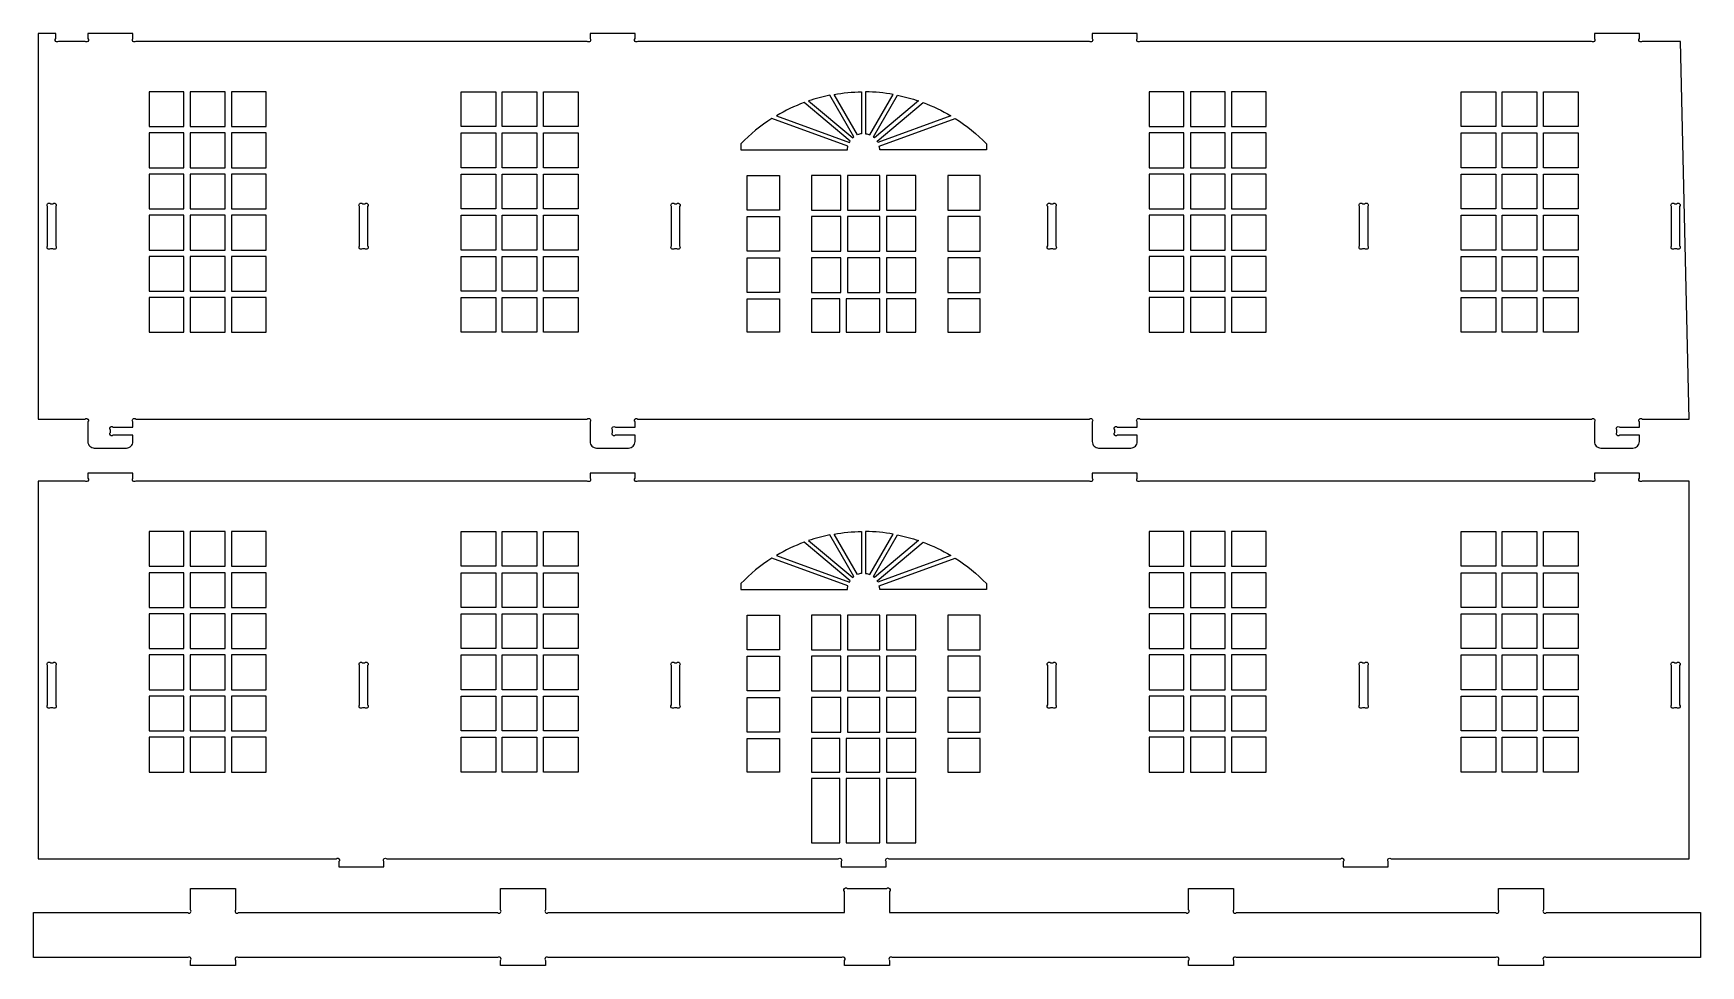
# Model space of a CAD drawing. Extents: x 8501 to 11256, y 293 to 1807.
# Drawn here: x 9227 to 9849, y 1459 to 1807 of the extents above; entities that cross this region are included whole.
import ezdxf

# ---------------------------------------------------------------- set-up
doc = ezdxf.new("R2010")
doc.units = 0
doc.header["$MEASUREMENT"] = 0
doc.layers.add('LAYER_1', color=18, linetype='CONTINUOUS')

msp = doc.modelspace()

# ---------------------------------------------------------------- linework, layer by layer
at = {"layer": 'LAYER_1'}
for points in [[(9841.47, 1804.25), (9827.2, 1804.26, -1), (9826.14, 1805.32), (9826.14, 1807.26), (9809.34, 1807.26), (9809.34, 1805.32, -1), (9808.28, 1804.26), (9639.8, 1804.26, -1), (9638.74, 1805.32), (9638.74, 1807.26), (9621.94, 1807.26), (9621.94, 1805.32, -1), (9620.88, 1804.26), (9452.4, 1804.26, -1), (9451.34, 1805.32), (9451.34, 1807.26), (9434.54, 1807.26), (9434.54, 1805.32, -1), (9433.48, 1804.26), (9265, 1804.26, -1), (9263.94, 1805.32), (9263.94, 1807.26), (9247.14, 1807.26), (9247.14, 1805.32, -1), (9246.08, 1804.26), (9236.2, 1804.26, -1), (9235.14, 1805.32), (9235.14, 1807.26), (9228.54, 1807.26), (9228.54, 1663.26), (9246.08, 1663.26, -1), (9247.14, 1662.2), (9247.14, 1654.86, 0.414214), (9249.54, 1652.46), (9261.54, 1652.46, 0.414214), (9263.94, 1654.86), (9263.94, 1657.26), (9256.6, 1657.26, -1), (9255.54, 1658.32), (9255.54, 1659.2, -1), (9256.6, 1660.26), (9263.94, 1660.26), (9263.94, 1662.2, -1), (9265, 1663.26), (9433.48, 1663.26, -1), (9434.54, 1662.2), (9434.54, 1654.86, 0.414214), (9436.94, 1652.46), (9448.94, 1652.46, 0.414214), (9451.34, 1654.86), (9451.34, 1657.26), (9444, 1657.26, -1), (9442.94, 1658.32), (9442.94, 1659.2, -1), (9444, 1660.26), (9451.34, 1660.26), (9451.34, 1662.2, -1), (9452.4, 1663.26), (9620.88, 1663.26, -1), (9621.94, 1662.2), (9621.94, 1654.86, 0.414214), (9624.34, 1652.46), (9636.34, 1652.46, 0.414214), (9638.74, 1654.86), (9638.74, 1657.26), (9631.4, 1657.26, -1), (9630.34, 1658.32), (9630.34, 1659.2, -1), (9631.4, 1660.26), (9638.74, 1660.26), (9638.74, 1662.2, -1), (9639.8, 1663.26), (9808.28, 1663.26, -1), (9809.34, 1662.2), (9809.34, 1654.86, 0.414214), (9811.74, 1652.46), (9823.74, 1652.46, 0.414214), (9826.14, 1654.86), (9826.14, 1657.26), (9818.8, 1657.26, -1), (9817.74, 1658.32), (9817.74, 1659.2, -1), (9818.8, 1660.26), (9826.14, 1660.26), (9826.14, 1662.2, -1), (9827.2, 1663.26), (9844.74, 1663.26)], [(9504.07, 1776.48), (9531.31, 1766.56, -0.024608), (9531.6, 1767.07), (9514.47, 1781.44, 0.04529)], [(9533.02, 1768.6), (9524.03, 1784.16, 0.032185), (9516.11, 1782.03), (9532.56, 1768.22, -0.024608)], [(9525.59, 1784.46, -0.040607), (9535.89, 1785.42), (9535.89, 1769.77, 0.068342), (9534.32, 1769.35)], [(9547.69, 1784.46, 0.040607), (9537.39, 1785.42), (9537.39, 1769.77, -0.068342), (9538.97, 1769.35)], [(9540.27, 1768.6), (9549.25, 1784.16, -0.032185), (9557.17, 1782.03), (9540.72, 1768.22, 0.024608)], [(9569.22, 1776.48), (9541.98, 1766.56, 0.024608), (9541.69, 1767.07), (9558.81, 1781.44, -0.04529)], [(9530.64, 1763.82, -0.055993), (9530.79, 1765.15), (9502.44, 1775.47, 0.059041), (9490.8, 1765.99), (9490.8, 1763.82)], [(9542.64, 1763.82, 0.055993), (9542.49, 1765.15), (9570.85, 1775.47, -0.059041), (9582.48, 1765.99), (9582.48, 1763.82)], [(9235.14, 1742.6), (9235.14, 1727.92, -1), (9234.08, 1726.86), (9233.2, 1726.86, -1), (9232.14, 1727.92), (9232.14, 1742.6, -1), (9233.2, 1743.66), (9234.08, 1743.66, -1)], [(9351.54, 1742.6), (9351.54, 1727.92, -1), (9350.48, 1726.86), (9349.6, 1726.86, -1), (9348.54, 1727.92), (9348.54, 1742.6, -1), (9349.6, 1743.66), (9350.48, 1743.66, -1)], [(9467.94, 1742.6), (9467.94, 1727.92, -1), (9466.88, 1726.86), (9466, 1726.86, -1), (9464.94, 1727.92), (9464.94, 1742.6, -1), (9466, 1743.66), (9466.88, 1743.66, -1)], [(9608.34, 1742.6), (9608.34, 1727.92, -1), (9607.28, 1726.86), (9606.4, 1726.86, -1), (9605.34, 1727.92), (9605.34, 1742.6, -1), (9606.4, 1743.66), (9607.28, 1743.66, -1)], [(9724.74, 1742.6), (9724.74, 1727.92, -1), (9723.68, 1726.86), (9722.8, 1726.86, -1), (9721.74, 1727.92), (9721.74, 1742.6, -1), (9722.8, 1743.66), (9723.68, 1743.66, -1)], [(9841.14, 1742.6), (9841.14, 1727.92, -1), (9840.08, 1726.86), (9839.2, 1726.86, -1), (9838.14, 1727.92), (9838.14, 1742.6, -1), (9839.2, 1743.66), (9840.08, 1743.66, -1)], [(9228.54, 1499.13), (9339.78, 1499.13, -1), (9340.84, 1498.07), (9340.84, 1496.13), (9357.64, 1496.13), (9357.64, 1498.07, -1), (9358.7, 1499.13), (9527.18, 1499.13, -1), (9528.24, 1498.07), (9528.24, 1496.13), (9545.04, 1496.13), (9545.04, 1498.07, -1), (9546.1, 1499.13), (9714.58, 1499.13, -1), (9715.64, 1498.07), (9715.64, 1496.13), (9732.44, 1496.13), (9732.44, 1498.07, -1), (9733.5, 1499.13), (9844.74, 1499.13), (9844.74, 1640.13), (9827.2, 1640.13, -1), (9826.14, 1641.19), (9826.14, 1643.13), (9809.34, 1643.13), (9809.34, 1641.19, -1), (9808.28, 1640.13), (9639.8, 1640.13, -1), (9638.74, 1641.19), (9638.74, 1643.13), (9621.94, 1643.13), (9621.94, 1641.19, -1), (9620.88, 1640.13), (9452.4, 1640.13, -1), (9451.34, 1641.19), (9451.34, 1643.13), (9434.54, 1643.13), (9434.54, 1641.19, -1), (9433.48, 1640.13), (9265, 1640.13, -1), (9263.94, 1641.19), (9263.94, 1643.13), (9247.14, 1643.13), (9247.14, 1641.19, -1), (9246.08, 1640.13), (9228.54, 1640.13)], [(9533.02, 1604.47), (9524.03, 1620.03, 0.032185), (9516.11, 1617.9), (9532.56, 1604.09, -0.024608)], [(9525.59, 1620.33, -0.040607), (9535.89, 1621.29), (9535.89, 1605.65, 0.068342), (9534.32, 1605.22)], [(9547.69, 1620.33, 0.040607), (9537.39, 1621.29), (9537.39, 1605.65, -0.068342), (9538.97, 1605.22)], [(9540.27, 1604.47), (9549.25, 1620.03, -0.032185), (9557.17, 1617.9), (9540.72, 1604.09, 0.024608)], [(9504.07, 1612.35), (9531.31, 1602.43, -0.024608), (9531.6, 1602.94), (9514.47, 1617.32, 0.04529)], [(9569.22, 1612.35), (9541.98, 1602.43, 0.024608), (9541.69, 1602.94), (9558.81, 1617.32, -0.04529)], [(9530.64, 1599.69, -0.055993), (9530.79, 1601.02), (9502.44, 1611.34, 0.059041), (9490.8, 1601.86), (9490.8, 1599.69)], [(9542.64, 1599.69, 0.055993), (9542.49, 1601.02), (9570.85, 1611.34, -0.059041), (9582.48, 1601.86), (9582.48, 1599.69)], [(9235.14, 1571.27), (9235.14, 1556.59, -1), (9234.08, 1555.53), (9233.2, 1555.53, -1), (9232.14, 1556.59), (9232.14, 1571.27, -1), (9233.2, 1572.33), (9234.08, 1572.33, -1)], [(9351.54, 1571.27), (9351.54, 1556.59, -1), (9350.48, 1555.53), (9349.6, 1555.53, -1), (9348.54, 1556.59), (9348.54, 1571.27, -1), (9349.6, 1572.33), (9350.48, 1572.33, -1)], [(9467.94, 1571.27), (9467.94, 1556.59, -1), (9466.88, 1555.53), (9466, 1555.53, -1), (9464.94, 1556.59), (9464.94, 1571.27, -1), (9466, 1572.33), (9466.88, 1572.33, -1)], [(9608.34, 1571.27), (9608.34, 1556.59, -1), (9607.28, 1555.53), (9606.4, 1555.53, -1), (9605.34, 1556.59), (9605.34, 1571.27, -1), (9606.4, 1572.33), (9607.28, 1572.33, -1)], [(9724.74, 1571.27), (9724.74, 1556.59, -1), (9723.68, 1555.53), (9722.8, 1555.53, -1), (9721.74, 1556.59), (9721.74, 1571.27, -1), (9722.8, 1572.33), (9723.68, 1572.33, -1)], [(9841.14, 1571.27), (9841.14, 1556.59, -1), (9840.08, 1555.53), (9839.2, 1555.53, -1), (9838.14, 1556.59), (9838.14, 1571.27, -1), (9839.2, 1572.33), (9840.08, 1572.33, -1)], [(9849, 1462.24), (9791.41, 1462.24, 1), (9790.35, 1461.18), (9790.35, 1459.24), (9773.55, 1459.24), (9773.55, 1461.18, 1), (9772.49, 1462.24), (9675.76, 1462.24, 1), (9674.7, 1461.18), (9674.7, 1459.24), (9657.9, 1459.24), (9657.9, 1461.18, 1), (9656.84, 1462.24), (9547.36, 1462.24, 1), (9546.3, 1461.18), (9546.3, 1459.24), (9529.5, 1459.24), (9529.5, 1461.18, 1), (9528.44, 1462.24), (9418.96, 1462.24, 1), (9417.9, 1461.18), (9417.9, 1459.24), (9401.1, 1459.24), (9401.1, 1461.18, 1), (9400.04, 1462.24), (9303.31, 1462.24, 1), (9302.25, 1461.18), (9302.25, 1459.24), (9285.45, 1459.24), (9285.45, 1461.18, 1), (9284.39, 1462.24), (9226.8, 1462.24), (9226.8, 1479.04), (9284.39, 1479.04, 1), (9285.45, 1480.1), (9285.45, 1488.04), (9302.25, 1488.04), (9302.25, 1480.1, 1), (9303.31, 1479.04), (9400.04, 1479.04, 1), (9401.1, 1480.1), (9401.1, 1488.04), (9417.9, 1488.04), (9417.9, 1480.1, 1), (9418.96, 1479.04), (9529.5, 1479.04), (9529.5, 1486.98, -1), (9530.56, 1488.04), (9545.24, 1488.04, -1), (9546.3, 1486.98), (9546.3, 1479.04), (9656.84, 1479.04, 1), (9657.9, 1480.1), (9657.9, 1488.04), (9674.7, 1488.04), (9674.7, 1480.1, 1), (9675.76, 1479.04), (9772.49, 1479.04, 1), (9773.55, 1480.1), (9773.55, 1488.04), (9790.35, 1488.04), (9790.35, 1480.1, 1), (9791.41, 1479.04), (9849, 1479.04)]]:
    msp.add_lwpolyline(points, format="xyb", close=True, dxfattribs=at)
for points in [[(9270, 1772.46), (9282.96, 1772.46), (9282.96, 1785.42), (9270, 1785.42)], [(9285.36, 1772.46), (9298.32, 1772.46), (9298.32, 1785.42), (9285.36, 1785.42)], [(9300.72, 1772.46), (9313.68, 1772.46), (9313.68, 1785.42), (9300.72, 1785.42)], [(9399.36, 1772.46), (9386.4, 1772.46), (9386.4, 1785.42), (9399.36, 1785.42)], [(9414.72, 1772.46), (9401.76, 1772.46), (9401.76, 1785.42), (9414.72, 1785.42)], [(9430.08, 1772.46), (9417.12, 1772.46), (9417.12, 1785.42), (9430.08, 1785.42)], [(9643.2, 1772.46), (9656.16, 1772.46), (9656.16, 1785.42), (9643.2, 1785.42)], [(9658.56, 1772.46), (9671.52, 1772.46), (9671.52, 1785.42), (9658.56, 1785.42)], [(9673.92, 1772.46), (9686.88, 1772.46), (9686.88, 1785.42), (9673.92, 1785.42)], [(9772.56, 1772.46), (9759.6, 1772.46), (9759.6, 1785.42), (9772.56, 1785.42)], [(9787.92, 1772.46), (9774.96, 1772.46), (9774.96, 1785.42), (9787.92, 1785.42)], [(9803.28, 1772.46), (9790.32, 1772.46), (9790.32, 1785.42), (9803.28, 1785.42)], [(9270, 1757.1), (9282.96, 1757.1), (9282.96, 1770.06), (9270, 1770.06)], [(9285.36, 1757.1), (9298.32, 1757.1), (9298.32, 1770.06), (9285.36, 1770.06)], [(9300.72, 1757.1), (9313.68, 1757.1), (9313.68, 1770.06), (9300.72, 1770.06)], [(9399.36, 1757.1), (9386.4, 1757.1), (9386.4, 1770.06), (9399.36, 1770.06)], [(9414.72, 1757.1), (9401.76, 1757.1), (9401.76, 1770.06), (9414.72, 1770.06)], [(9430.08, 1757.1), (9417.12, 1757.1), (9417.12, 1770.06), (9430.08, 1770.06)], [(9643.2, 1757.1), (9656.16, 1757.1), (9656.16, 1770.06), (9643.2, 1770.06)], [(9658.56, 1757.1), (9671.52, 1757.1), (9671.52, 1770.06), (9658.56, 1770.06)], [(9673.92, 1757.1), (9686.88, 1757.1), (9686.88, 1770.06), (9673.92, 1770.06)], [(9772.56, 1757.1), (9759.6, 1757.1), (9759.6, 1770.06), (9772.56, 1770.06)], [(9787.92, 1757.1), (9774.96, 1757.1), (9774.96, 1770.06), (9787.92, 1770.06)], [(9803.28, 1757.1), (9790.32, 1757.1), (9790.32, 1770.06), (9803.28, 1770.06)], [(9270, 1741.74), (9282.96, 1741.74), (9282.96, 1754.7), (9270, 1754.7)], [(9285.36, 1741.74), (9298.32, 1741.74), (9298.32, 1754.7), (9285.36, 1754.7)], [(9300.72, 1741.74), (9313.68, 1741.74), (9313.68, 1754.7), (9300.72, 1754.7)], [(9399.36, 1741.74), (9386.4, 1741.74), (9386.4, 1754.7), (9399.36, 1754.7)], [(9414.72, 1741.74), (9401.76, 1741.74), (9401.76, 1754.7), (9414.72, 1754.7)], [(9430.08, 1741.74), (9417.12, 1741.74), (9417.12, 1754.7), (9430.08, 1754.7)], [(9643.2, 1741.74), (9656.16, 1741.74), (9656.16, 1754.7), (9643.2, 1754.7)], [(9658.56, 1741.74), (9671.52, 1741.74), (9671.52, 1754.7), (9658.56, 1754.7)], [(9673.92, 1741.74), (9686.88, 1741.74), (9686.88, 1754.7), (9673.92, 1754.7)], [(9772.56, 1741.74), (9759.6, 1741.74), (9759.6, 1754.7), (9772.56, 1754.7)], [(9787.92, 1741.74), (9774.96, 1741.74), (9774.96, 1754.7), (9787.92, 1754.7)], [(9803.28, 1741.74), (9790.32, 1741.74), (9790.32, 1754.7), (9803.28, 1754.7)], [(9505.2, 1741.26), (9493.2, 1741.26), (9493.2, 1754.22), (9505.2, 1754.22)], [(9517.2, 1741.26), (9528.16, 1741.26), (9528.16, 1754.22), (9517.2, 1754.22)], [(9530.56, 1741.26), (9542.72, 1741.26), (9542.72, 1754.22), (9530.56, 1754.22)], [(9545.12, 1741.26), (9556.08, 1741.26), (9556.08, 1754.22), (9545.12, 1754.22)], [(9568.08, 1741.26), (9580.08, 1741.26), (9580.08, 1754.22), (9568.08, 1754.22)], [(9270, 1726.38), (9282.96, 1726.38), (9282.96, 1739.34), (9270, 1739.34)], [(9285.36, 1726.38), (9298.32, 1726.38), (9298.32, 1739.34), (9285.36, 1739.34)], [(9300.72, 1726.38), (9313.68, 1726.38), (9313.68, 1739.34), (9300.72, 1739.34)], [(9399.36, 1726.38), (9386.4, 1726.38), (9386.4, 1739.34), (9399.36, 1739.34)], [(9414.72, 1726.38), (9401.76, 1726.38), (9401.76, 1739.34), (9414.72, 1739.34)], [(9430.08, 1726.38), (9417.12, 1726.38), (9417.12, 1739.34), (9430.08, 1739.34)], [(9505.2, 1725.9), (9493.2, 1725.9), (9493.2, 1738.86), (9505.2, 1738.86)], [(9517.2, 1725.9), (9528.16, 1725.9), (9528.16, 1738.86), (9517.2, 1738.86)], [(9530.56, 1725.9), (9542.72, 1725.9), (9542.72, 1738.86), (9530.56, 1738.86)], [(9545.12, 1725.9), (9556.08, 1725.9), (9556.08, 1738.86), (9545.12, 1738.86)], [(9568.08, 1725.9), (9580.08, 1725.9), (9580.08, 1738.86), (9568.08, 1738.86)], [(9643.2, 1726.38), (9656.16, 1726.38), (9656.16, 1739.34), (9643.2, 1739.34)], [(9658.56, 1726.38), (9671.52, 1726.38), (9671.52, 1739.34), (9658.56, 1739.34)], [(9673.92, 1726.38), (9686.88, 1726.38), (9686.88, 1739.34), (9673.92, 1739.34)], [(9772.56, 1726.38), (9759.6, 1726.38), (9759.6, 1739.34), (9772.56, 1739.34)], [(9787.92, 1726.38), (9774.96, 1726.38), (9774.96, 1739.34), (9787.92, 1739.34)], [(9803.28, 1726.38), (9790.32, 1726.38), (9790.32, 1739.34), (9803.28, 1739.34)], [(9270, 1711.02), (9282.96, 1711.02), (9282.96, 1723.98), (9270, 1723.98)], [(9285.36, 1711.02), (9298.32, 1711.02), (9298.32, 1723.98), (9285.36, 1723.98)], [(9300.72, 1711.02), (9313.68, 1711.02), (9313.68, 1723.98), (9300.72, 1723.98)], [(9399.36, 1711.02), (9386.4, 1711.02), (9386.4, 1723.98), (9399.36, 1723.98)], [(9414.72, 1711.02), (9401.76, 1711.02), (9401.76, 1723.98), (9414.72, 1723.98)], [(9430.08, 1711.02), (9417.12, 1711.02), (9417.12, 1723.98), (9430.08, 1723.98)], [(9505.2, 1723.5), (9505.2, 1710.54), (9493.2, 1710.54), (9493.2, 1723.5)], [(9517.2, 1710.54), (9528.16, 1710.54), (9528.16, 1723.5), (9517.2, 1723.5)], [(9530.56, 1710.54), (9542.72, 1710.54), (9542.72, 1723.5), (9530.56, 1723.5)], [(9545.12, 1710.54), (9556.08, 1710.54), (9556.08, 1723.5), (9545.12, 1723.5)], [(9568.08, 1723.5), (9568.08, 1710.54), (9580.08, 1710.54), (9580.08, 1723.5)], [(9643.2, 1711.02), (9656.16, 1711.02), (9656.16, 1723.98), (9643.2, 1723.98)], [(9658.56, 1711.02), (9671.52, 1711.02), (9671.52, 1723.98), (9658.56, 1723.98)], [(9673.92, 1711.02), (9686.88, 1711.02), (9686.88, 1723.98), (9673.92, 1723.98)], [(9772.56, 1711.02), (9759.6, 1711.02), (9759.6, 1723.98), (9772.56, 1723.98)], [(9787.92, 1711.02), (9774.96, 1711.02), (9774.96, 1723.98), (9787.92, 1723.98)], [(9803.28, 1711.02), (9790.32, 1711.02), (9790.32, 1723.98), (9803.28, 1723.98)], [(9270, 1695.66), (9282.96, 1695.66), (9282.96, 1708.62), (9270, 1708.62)], [(9285.36, 1695.66), (9298.32, 1695.66), (9298.32, 1708.62), (9285.36, 1708.62)], [(9300.72, 1695.66), (9313.68, 1695.66), (9313.68, 1708.62), (9300.72, 1708.62)], [(9399.36, 1695.66), (9386.4, 1695.66), (9386.4, 1708.62), (9399.36, 1708.62)], [(9414.72, 1695.66), (9401.76, 1695.66), (9401.76, 1708.62), (9414.72, 1708.62)], [(9430.08, 1695.66), (9417.12, 1695.66), (9417.12, 1708.62), (9430.08, 1708.62)], [(9505.2, 1708.14), (9505.2, 1695.66), (9493.2, 1695.66), (9493.2, 1708.14)], [(9517.2, 1695.66), (9527.76, 1695.66), (9527.76, 1708.14), (9517.2, 1708.14)], [(9530.16, 1695.66), (9542.72, 1695.66), (9542.72, 1708.14), (9530.16, 1708.14)], [(9545.12, 1695.66), (9556.08, 1695.66), (9556.08, 1708.14), (9545.12, 1708.14)], [(9568.08, 1708.14), (9568.08, 1695.66), (9580.08, 1695.66), (9580.08, 1708.14)], [(9643.2, 1695.66), (9656.16, 1695.66), (9656.16, 1708.62), (9643.2, 1708.62)], [(9658.56, 1695.66), (9671.52, 1695.66), (9671.52, 1708.62), (9658.56, 1708.62)], [(9673.92, 1695.66), (9686.88, 1695.66), (9686.88, 1708.62), (9673.92, 1708.62)], [(9772.56, 1695.66), (9759.6, 1695.66), (9759.6, 1708.62), (9772.56, 1708.62)], [(9787.92, 1695.66), (9774.96, 1695.66), (9774.96, 1708.62), (9787.92, 1708.62)], [(9803.28, 1695.66), (9790.32, 1695.66), (9790.32, 1708.62), (9803.28, 1708.62)], [(9270, 1608.33), (9282.96, 1608.33), (9282.96, 1621.29), (9270, 1621.29)], [(9285.36, 1608.33), (9298.32, 1608.33), (9298.32, 1621.29), (9285.36, 1621.29)], [(9300.72, 1608.33), (9313.68, 1608.33), (9313.68, 1621.29), (9300.72, 1621.29)], [(9399.36, 1608.33), (9386.4, 1608.33), (9386.4, 1621.29), (9399.36, 1621.29)], [(9414.72, 1608.33), (9401.76, 1608.33), (9401.76, 1621.29), (9414.72, 1621.29)], [(9430.08, 1608.33), (9417.12, 1608.33), (9417.12, 1621.29), (9430.08, 1621.29)], [(9643.2, 1608.33), (9656.16, 1608.33), (9656.16, 1621.29), (9643.2, 1621.29)], [(9658.56, 1608.33), (9671.52, 1608.33), (9671.52, 1621.29), (9658.56, 1621.29)], [(9673.92, 1608.33), (9686.88, 1608.33), (9686.88, 1621.29), (9673.92, 1621.29)], [(9772.56, 1608.33), (9759.6, 1608.33), (9759.6, 1621.29), (9772.56, 1621.29)], [(9787.92, 1608.33), (9774.96, 1608.33), (9774.96, 1621.29), (9787.92, 1621.29)], [(9803.28, 1608.33), (9790.32, 1608.33), (9790.32, 1621.29), (9803.28, 1621.29)], [(9270, 1592.97), (9282.96, 1592.97), (9282.96, 1605.93), (9270, 1605.93)], [(9285.36, 1592.97), (9298.32, 1592.97), (9298.32, 1605.93), (9285.36, 1605.93)], [(9300.72, 1592.97), (9313.68, 1592.97), (9313.68, 1605.93), (9300.72, 1605.93)], [(9399.36, 1592.97), (9386.4, 1592.97), (9386.4, 1605.93), (9399.36, 1605.93)], [(9414.72, 1592.97), (9401.76, 1592.97), (9401.76, 1605.93), (9414.72, 1605.93)], [(9430.08, 1592.97), (9417.12, 1592.97), (9417.12, 1605.93), (9430.08, 1605.93)], [(9643.2, 1592.97), (9656.16, 1592.97), (9656.16, 1605.93), (9643.2, 1605.93)], [(9658.56, 1592.97), (9671.52, 1592.97), (9671.52, 1605.93), (9658.56, 1605.93)], [(9673.92, 1592.97), (9686.88, 1592.97), (9686.88, 1605.93), (9673.92, 1605.93)], [(9772.56, 1592.97), (9759.6, 1592.97), (9759.6, 1605.93), (9772.56, 1605.93)], [(9787.92, 1592.97), (9774.96, 1592.97), (9774.96, 1605.93), (9787.92, 1605.93)], [(9803.28, 1592.97), (9790.32, 1592.97), (9790.32, 1605.93), (9803.28, 1605.93)], [(9270, 1577.61), (9282.96, 1577.61), (9282.96, 1590.57), (9270, 1590.57)], [(9285.36, 1577.61), (9298.32, 1577.61), (9298.32, 1590.57), (9285.36, 1590.57)], [(9300.72, 1577.61), (9313.68, 1577.61), (9313.68, 1590.57), (9300.72, 1590.57)], [(9399.36, 1577.61), (9386.4, 1577.61), (9386.4, 1590.57), (9399.36, 1590.57)], [(9414.72, 1577.61), (9401.76, 1577.61), (9401.76, 1590.57), (9414.72, 1590.57)], [(9430.08, 1577.61), (9417.12, 1577.61), (9417.12, 1590.57), (9430.08, 1590.57)], [(9505.2, 1577.13), (9493.2, 1577.13), (9493.2, 1590.09), (9505.2, 1590.09)], [(9517.2, 1577.13), (9528.16, 1577.13), (9528.16, 1590.09), (9517.2, 1590.09)], [(9530.56, 1577.13), (9542.72, 1577.13), (9542.72, 1590.09), (9530.56, 1590.09)], [(9545.12, 1577.13), (9556.08, 1577.13), (9556.08, 1590.09), (9545.12, 1590.09)], [(9568.08, 1577.13), (9580.08, 1577.13), (9580.08, 1590.09), (9568.08, 1590.09)], [(9643.2, 1577.61), (9656.16, 1577.61), (9656.16, 1590.57), (9643.2, 1590.57)], [(9658.56, 1577.61), (9671.52, 1577.61), (9671.52, 1590.57), (9658.56, 1590.57)], [(9673.92, 1577.61), (9686.88, 1577.61), (9686.88, 1590.57), (9673.92, 1590.57)], [(9772.56, 1577.61), (9759.6, 1577.61), (9759.6, 1590.57), (9772.56, 1590.57)], [(9787.92, 1577.61), (9774.96, 1577.61), (9774.96, 1590.57), (9787.92, 1590.57)], [(9803.28, 1577.61), (9790.32, 1577.61), (9790.32, 1590.57), (9803.28, 1590.57)], [(9270, 1562.25), (9282.96, 1562.25), (9282.96, 1575.21), (9270, 1575.21)], [(9285.36, 1562.25), (9298.32, 1562.25), (9298.32, 1575.21), (9285.36, 1575.21)], [(9300.72, 1562.25), (9313.68, 1562.25), (9313.68, 1575.21), (9300.72, 1575.21)], [(9399.36, 1562.25), (9386.4, 1562.25), (9386.4, 1575.21), (9399.36, 1575.21)], [(9414.72, 1562.25), (9401.76, 1562.25), (9401.76, 1575.21), (9414.72, 1575.21)], [(9430.08, 1562.25), (9417.12, 1562.25), (9417.12, 1575.21), (9430.08, 1575.21)], [(9505.2, 1561.77), (9493.2, 1561.77), (9493.2, 1574.73), (9505.2, 1574.73)], [(9517.2, 1561.77), (9528.16, 1561.77), (9528.16, 1574.73), (9517.2, 1574.73)], [(9530.56, 1561.77), (9542.72, 1561.77), (9542.72, 1574.73), (9530.56, 1574.73)], [(9545.12, 1561.77), (9556.08, 1561.77), (9556.08, 1574.73), (9545.12, 1574.73)], [(9568.08, 1561.77), (9580.08, 1561.77), (9580.08, 1574.73), (9568.08, 1574.73)], [(9643.2, 1562.25), (9656.16, 1562.25), (9656.16, 1575.21), (9643.2, 1575.21)], [(9658.56, 1562.25), (9671.52, 1562.25), (9671.52, 1575.21), (9658.56, 1575.21)], [(9673.92, 1562.25), (9686.88, 1562.25), (9686.88, 1575.21), (9673.92, 1575.21)], [(9772.56, 1562.25), (9759.6, 1562.25), (9759.6, 1575.21), (9772.56, 1575.21)], [(9787.92, 1562.25), (9774.96, 1562.25), (9774.96, 1575.21), (9787.92, 1575.21)], [(9803.28, 1562.25), (9790.32, 1562.25), (9790.32, 1575.21), (9803.28, 1575.21)], [(9270, 1546.89), (9282.96, 1546.89), (9282.96, 1559.85), (9270, 1559.85)], [(9285.36, 1546.89), (9298.32, 1546.89), (9298.32, 1559.85), (9285.36, 1559.85)], [(9300.72, 1546.89), (9313.68, 1546.89), (9313.68, 1559.85), (9300.72, 1559.85)], [(9399.36, 1546.89), (9386.4, 1546.89), (9386.4, 1559.85), (9399.36, 1559.85)], [(9414.72, 1546.89), (9401.76, 1546.89), (9401.76, 1559.85), (9414.72, 1559.85)], [(9430.08, 1546.89), (9417.12, 1546.89), (9417.12, 1559.85), (9430.08, 1559.85)], [(9505.2, 1559.37), (9505.2, 1546.41), (9493.2, 1546.41), (9493.2, 1559.37)], [(9517.2, 1546.41), (9528.16, 1546.41), (9528.16, 1559.37), (9517.2, 1559.37)], [(9530.56, 1546.41), (9542.72, 1546.41), (9542.72, 1559.37), (9530.56, 1559.37)], [(9545.12, 1546.41), (9556.08, 1546.41), (9556.08, 1559.37), (9545.12, 1559.37)], [(9568.08, 1559.37), (9568.08, 1546.41), (9580.08, 1546.41), (9580.08, 1559.37)], [(9643.2, 1546.89), (9656.16, 1546.89), (9656.16, 1559.85), (9643.2, 1559.85)], [(9658.56, 1546.89), (9671.52, 1546.89), (9671.52, 1559.85), (9658.56, 1559.85)], [(9673.92, 1546.89), (9686.88, 1546.89), (9686.88, 1559.85), (9673.92, 1559.85)], [(9772.56, 1546.89), (9759.6, 1546.89), (9759.6, 1559.85), (9772.56, 1559.85)], [(9787.92, 1546.89), (9774.96, 1546.89), (9774.96, 1559.85), (9787.92, 1559.85)], [(9803.28, 1546.89), (9790.32, 1546.89), (9790.32, 1559.85), (9803.28, 1559.85)], [(9270, 1531.53), (9282.96, 1531.53), (9282.96, 1544.49), (9270, 1544.49)], [(9285.36, 1531.53), (9298.32, 1531.53), (9298.32, 1544.49), (9285.36, 1544.49)], [(9300.72, 1531.53), (9313.68, 1531.53), (9313.68, 1544.49), (9300.72, 1544.49)], [(9399.36, 1531.53), (9386.4, 1531.53), (9386.4, 1544.49), (9399.36, 1544.49)], [(9414.72, 1531.53), (9401.76, 1531.53), (9401.76, 1544.49), (9414.72, 1544.49)], [(9430.08, 1531.53), (9417.12, 1531.53), (9417.12, 1544.49), (9430.08, 1544.49)], [(9505.2, 1544.01), (9505.2, 1531.53), (9493.2, 1531.53), (9493.2, 1544.01)], [(9517.2, 1531.53), (9527.76, 1531.53), (9527.76, 1544.01), (9517.2, 1544.01)], [(9530.16, 1531.53), (9542.72, 1531.53), (9542.72, 1544.01), (9530.16, 1544.01)], [(9545.12, 1531.53), (9556.08, 1531.53), (9556.08, 1544.01), (9545.12, 1544.01)], [(9568.08, 1544.01), (9568.08, 1531.53), (9580.08, 1531.53), (9580.08, 1544.01)], [(9643.2, 1531.53), (9656.16, 1531.53), (9656.16, 1544.49), (9643.2, 1544.49)], [(9658.56, 1531.53), (9671.52, 1531.53), (9671.52, 1544.49), (9658.56, 1544.49)], [(9673.92, 1531.53), (9686.88, 1531.53), (9686.88, 1544.49), (9673.92, 1544.49)], [(9772.56, 1531.53), (9759.6, 1531.53), (9759.6, 1544.49), (9772.56, 1544.49)], [(9787.92, 1531.53), (9774.96, 1531.53), (9774.96, 1544.49), (9787.92, 1544.49)], [(9803.28, 1531.53), (9790.32, 1531.53), (9790.32, 1544.49), (9803.28, 1544.49)], [(9517.2, 1505.13), (9527.76, 1505.13), (9527.76, 1529.13), (9517.2, 1529.13)], [(9530.16, 1505.13), (9542.72, 1505.13), (9542.72, 1529.13), (9530.16, 1529.13)], [(9545.12, 1505.13), (9556.08, 1505.13), (9556.08, 1529.13), (9545.12, 1529.13)]]:
    msp.add_lwpolyline(points, close=True, dxfattribs=at)

doc.saveas('drawing.dxf')
